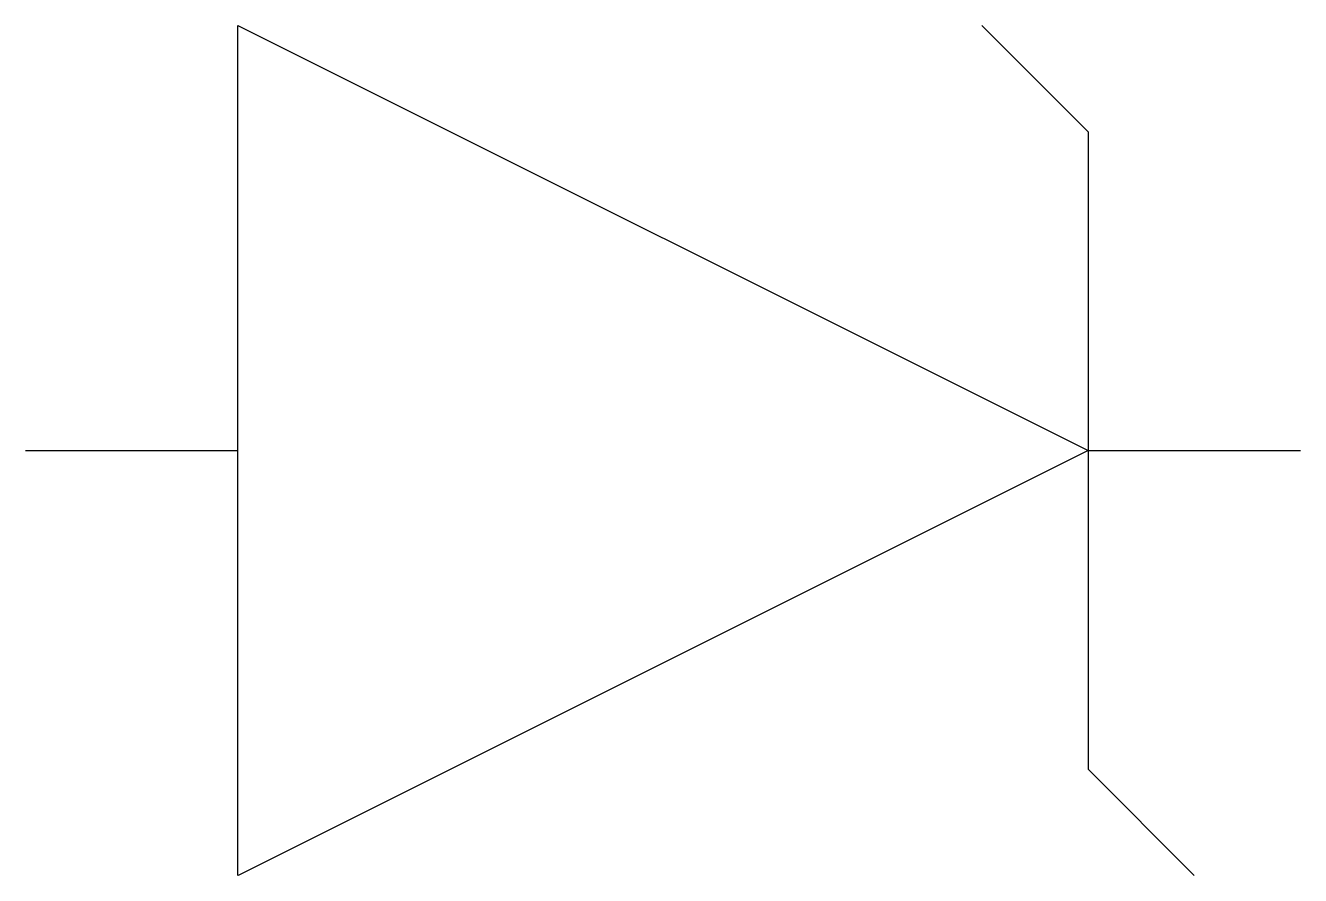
# Model space of a CAD drawing. Header units: millimetres. Extents: x 0 to 60, y -20 to 20.
import ezdxf

# ---------------------------------------------------------------- set-up
doc = ezdxf.new("R2010")
doc.units = ezdxf.units.MM
doc.layers.get('0').update_dxf_attribs({"lineweight": 25, "true_color": 0xffffff})

msp = doc.modelspace()

# ---------------------------------------------------------------- linework, layer by layer
for p, q in [((10, -20), (10, 20)), ((10, 20), (50, 0)), ((45, 20), (50, 15)), ((50, 15), (50, -15)), ((0, 0), (10, 0)), ((50, 0), (10, -20)), ((50, 0), (60, 0)), ((50, -15), (55, -20))]:
    msp.add_line(p, q)

doc.saveas('drawing.dxf')
